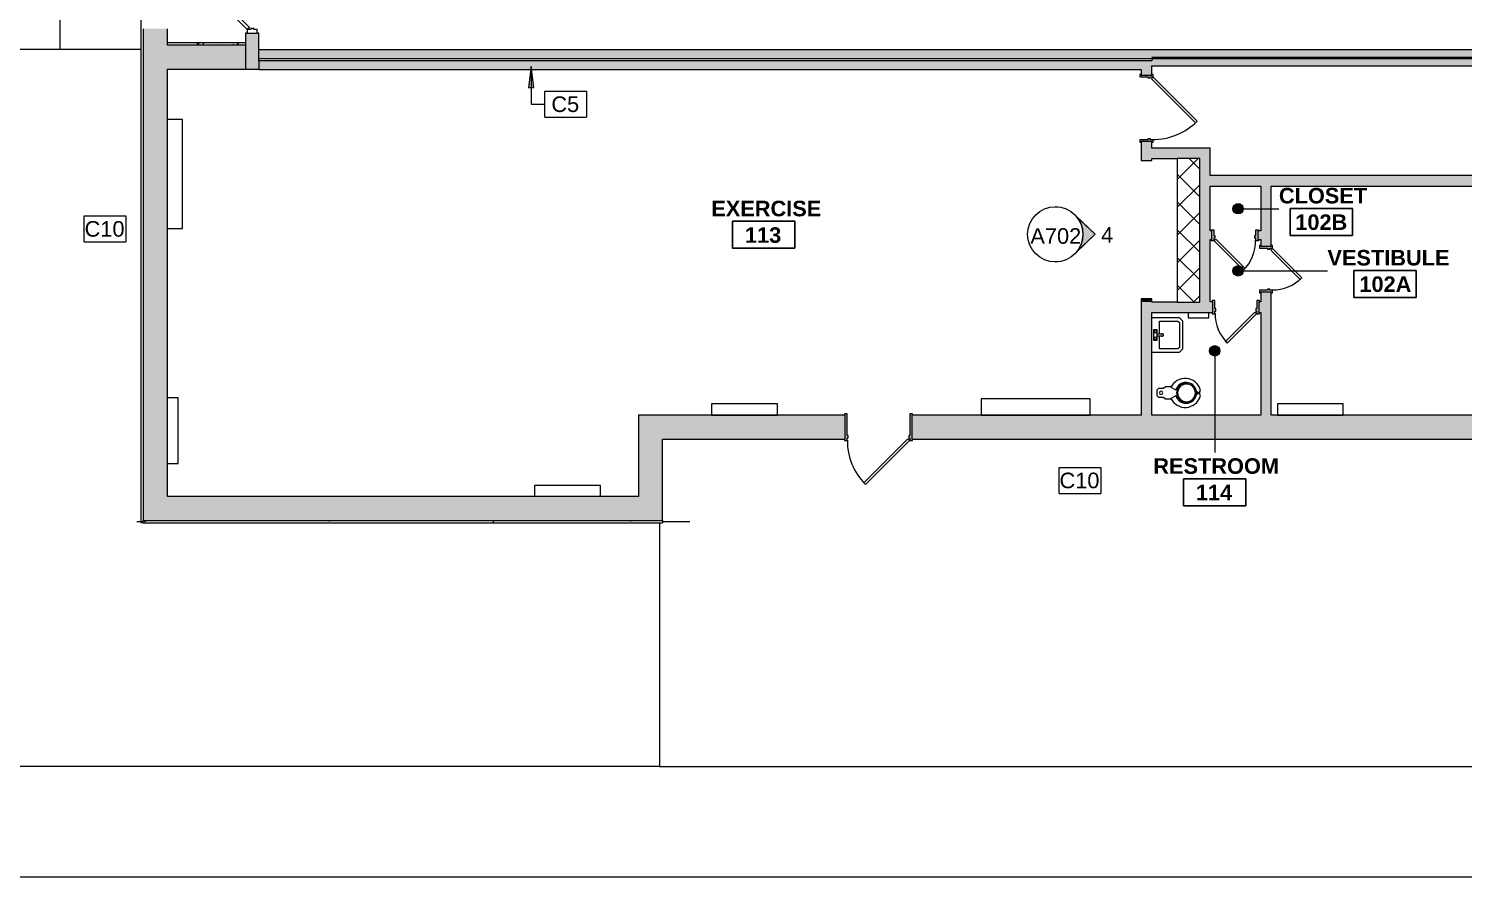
# Model space of a CAD drawing. Header units: inches. Extents: x 899 to 4491, y -721 to 1008.
# Drawn here: x 2107 to 2936, y -366 to 124 of the extents above; entities that cross this region are included whole.
import ezdxf

# ---------------------------------------------------------------- set-up
doc = ezdxf.new("R2010")
doc.units = ezdxf.units.IN
doc.header["$MEASUREMENT"] = 0
for name, color, linetype, lineweight in [('A-ANNO-KEYN', 231, 'Continuous', 9), ('A-AREA-IDEN', 2, 'Continuous', 9), ('A-DETL', 90, 'Continuous', 9), ('A-DOOR', 31, 'Continuous', 13), ('A-DOOR-FRAM', 31, 'Continuous', 20), ('A-FLOR', 192, 'Continuous', 13), ('A-WALL', 113, 'Continuous', 13), ('A-WALL-PATT', 111, 'Continuous', 13), ('G-ANNO-SYMB', 111, 'Continuous', 9), ('I-WALL', 2, 'Continuous', 13), ('M-EQPM', 50, 'Continuous', 13), ('P-SANR-FIXT', 6, 'Continuous', 13), ('Q-CASE', 31, 'Continuous', 13)]:
    doc.layers.add(name, color=color, linetype=linetype, lineweight=lineweight)
doc.styles.add('Arial', font='arial.ttf', dxfattribs={"height": 9})
doc.styles.add('Swis721 Lt BT', font='swissl.ttf', dxfattribs={"height": 9})
doc.styles.add('Swis721 Lt BT_B', font='', dxfattribs={"height": 9})
doc.styles.get('Swis721 Lt BT_B').set_extended_font_data('Swis721 Lt BT', bold=True)

# ---------------------------------------------------------------- blocks, each defined once
blk = doc.blocks.new('Basic Wall _ Exterior - Brick and CMU on MTL_ Stud - ___-6877939-FIRST FLOOR CONSTRUCTION')
at = {"layer": 'A-WALL-PATT', "lineweight": 9}
h = blk.add_hatch(dxfattribs=at)
h.set_pattern_fill('FP_2', color=256, style=0, pattern_type=2)
h.set_pattern_definition([(0, (0, -119.831), (30.72, 4.745), [1.267, -21.773, 1.267, -21.773, -122.88]), (0, (0, -119.831), (30.72, 4.745), [-46.08, 1.267, -44.813, 1.267, -21.773, -53.76]), (0, (0, -119.831), (30.72, 4.745), [-115.2, 1.267, -14.093, 1.267, -37.133]), (133.061, (11.52, -117.458), (-22.010713, 14.06408), [0.928, -15.944, 0.928, -15.944, -89.986]), (133.061, (11.52, -117.458), (-22.010713, 14.06408), [-33.745, 0.928, -32.817, 0.928, -15.944, -39.369]), (133.061, (11.52, -117.458), (-22.010713, 14.06408), [-84.362, 0.928, -10.32, 0.928, -27.193]), (226.939, (15.36, -107.969), (-8.709455, -18.80903), [0.928, -15.944, 0.928, -15.944, -89.986]), (226.939, (15.36, -107.969), (-8.709455, -18.80903), [-33.745, 0.928, -32.817, 0.928, -15.944, -39.369]), (226.939, (15.36, -107.969), (-8.709455, -18.80903), [-84.362, 0.928, -10.32, 0.928, -27.193])])
h.paths.add_polyline_path([(-1035.32, -161.59), (-735.22, -161.59), (-735.22, -160.22), (-1035.32, -160.22), (-1035.32, -161.37)], flags=0)
at = {"layer": 'A-WALL', "lineweight": 9}
for p, q in [((-1035.32, -161.59), (-1035.32, -160.22)), ((-1035.32, -161.59), (-735.22, -161.59)), ((-735.22, -160.22), (-735.22, -161.59))]:
    blk.add_line(p, q, dxfattribs=at)
blk = doc.blocks.new('Basic Wall _ Exterior - Brick and CMU on MTL_ Stud - ___-6877951-FIRST FLOOR CONSTRUCTION')
at = {"layer": 'A-WALL-PATT', "lineweight": 9}
h = blk.add_hatch(dxfattribs=at)
h.set_pattern_fill('FP_3', color=256, style=0, pattern_type=2)
h.set_pattern_definition([(0, (0, 91.602), (30.72, 4.745), [1.267, -21.773, 1.267, -21.773, -122.88]), (0, (0, 91.602), (30.72, 4.745), [-46.08, 1.267, -44.813, 1.267, -21.773, -53.76]), (0, (0, 91.602), (30.72, 4.745), [-115.2, 1.267, -14.093, 1.267, -37.133]), (133.061, (11.52, 93.974), (-22.010713, 14.06408), [0.928, -15.944, 0.928, -15.944, -89.986]), (133.061, (11.52, 93.974), (-22.010713, 14.06408), [-33.745, 0.928, -32.817, 0.928, -15.944, -39.369]), (133.061, (11.52, 93.974), (-22.010713, 14.06408), [-84.362, 0.928, -10.32, 0.928, -27.193]), (226.939, (15.36, 103.464), (-8.709455, -18.80903), [0.928, -15.944, 0.928, -15.944, -89.986]), (226.939, (15.36, 103.464), (-8.709455, -18.80903), [-33.745, 0.928, -32.817, 0.928, -15.944, -39.369]), (226.939, (15.36, 103.464), (-8.709455, -18.80903), [-84.362, 0.928, -10.32, 0.928, -27.193])])
h.paths.add_polyline_path([(-976.21, 114.56), (-976.21, 115.94), (-1021.45, 115.94), (-1021.45, 114.56), (-1000.67, 114.56)], flags=0)
at = {"layer": 'A-WALL', "lineweight": 9}
blk.add_line((-976.21, 115.94), (-1021.45, 115.94), dxfattribs=at)
blk = doc.blocks.new('Door-Exterior-Double-Two_Lite - 72_ x 80_-7116274-FIRST FLOOR CONSTRUCTION')
at = {"layer": 'A-DOOR', "color": 8, "lineweight": 20}
for p, q in [((-36, 3.06), (-10.54, 28.52)), ((-9.31, 27.28), (-34.76, 1.83)), ((-10.54, 28.52), (-9.31, 27.28)), ((10.54, 28.52), (9.31, 27.28)), ((9.31, 27.28), (34.76, 1.83)), ((36, 3.06), (10.54, 28.52)), ((-34.76, 1.83), (-36, 3.06)), ((34.76, 1.83), (36, 3.06))]:
    blk.add_line(p, q, dxfattribs=at)
at = {"layer": 'A-DOOR', "lineweight": 9}
for centre, start, end in [((-36, 3.06), 0, 45), ((36, 3.06), 135, 180)]:
    blk.add_arc(centre, 36, start, end, dxfattribs=at)
at = {"layer": 'A-DOOR-FRAM', "color": 8}
for p, q in [((-36, 3.06), (-38, 3.06)), ((-38, 3.06), (-38, -2.69)), ((-36, 1.12), (-36, 3.06)), ((-35.38, 1.12), (-36, 1.12)), ((-35.38, -0.75), (-35.38, 1.12)), ((36, 1.12), (35.37, 1.12)), ((35.37, 1.12), (35.37, -0.75)), ((36, 3.06), (36, 1.12)), ((38, 3.06), (36, 3.06)), ((38, -2.69), (38, 3.06)), ((-38, -2.69), (-36, -2.69)), ((-36, -2.69), (-36, -0.75)), ((-36, -0.75), (-35.38, -0.75)), ((35.37, -0.75), (36, -0.75)), ((36, -0.75), (36, -2.69)), ((36, -2.69), (38, -2.69))]:
    blk.add_line(p, q, dxfattribs=at)
blk = doc.blocks.new('Door - Single - Solid Door 24_ x 80_-7207683-FIRST FLOOR CONSTRUCTION')
at = {"layer": 'A-DOOR'}
h = blk.add_hatch(color=250, dxfattribs=at)
h.paths.add_polyline_path([(-8.13, 3.9), (-9.63, 3.9), (-9.63, 3.15), (-9.26, 3.15), (-9.26, -2.97), (-9.63, -2.97), (-9.63, -3.72), (-8.13, -3.72), (-8.13, 0.9), (-7.63, 0.9), (-7.63, 2.4), (-8.13, 2.4), (-8.13, 3.15)], flags=0)
h.paths.add_polyline_path([(16.12, 3.9), (16.12, 2.4), (15.62, 2.4), (15.62, 0.9), (16.12, 0.9), (16.12, -3.72), (17.62, -3.72), (17.62, -2.97), (17.24, -2.97), (17.24, 3.15), (17.62, 3.15), (17.62, 3.9), (17.24, 3.9)], flags=0)
at = {"layer": 'A-DOOR', "color": 8, "lineweight": 20}
for p, q in [((-8.01, 3.9), (8.96, 20.87)), ((9.94, 19.9), (-7.03, 2.93)), ((8.96, 20.87), (9.94, 19.9)), ((-9.63, 3.9), (-9.63, 3.15)), ((-8.13, 3.9), (-9.63, 3.9)), ((-8.13, 2.4), (-8.13, 3.9)), ((-7.63, 2.4), (-8.13, 2.4)), ((-8.13, -3.72), (-8.13, 0.9)), ((-8.13, 0.9), (-7.63, 0.9)), ((-7.03, 2.93), (-8.01, 3.9)), ((-7.63, 0.9), (-7.63, 2.4)), ((16.12, 2.4), (15.62, 2.4)), ((15.62, 2.4), (15.62, 0.9)), ((15.62, 0.9), (16.12, 0.9)), ((17.62, 3.9), (16.12, 3.9)), ((16.12, 3.9), (16.12, 2.4)), ((16.12, 0.9), (16.12, -3.72)), ((17.62, 3.15), (17.62, 3.9)), ((-9.63, -2.97), (-9.63, -3.72)), ((-9.63, -3.72), (-8.13, -3.72)), ((16.12, -3.72), (17.62, -3.72)), ((17.62, -3.72), (17.62, -2.97))]:
    blk.add_line(p, q, dxfattribs=at)
at = {"layer": 'A-DOOR', "lineweight": 9}
blk.add_arc((-8.01, 3.9), 24, 359.5, 45, dxfattribs=at)
blk = doc.blocks.new('Door - Single - Solid Door 28_ x 84_-7220000-FIRST FLOOR CONSTRUCTION')
at = {"layer": 'A-DOOR'}
h = blk.add_hatch(color=250, dxfattribs=at)
h.paths.add_polyline_path([(17.62, 3.15), (17.62, 3.9), (16.12, 3.9), (16.12, 2.4), (15.62, 2.4), (15.62, 0.9), (16.12, 0.9), (16.12, -3.72), (17.62, -3.71), (17.62, -2.97), (17.24, -2.97), (17.24, 3.15)], flags=0)
h.paths.add_polyline_path([(-7.63, 2.4), (-8.13, 2.4), (-8.13, 3.9), (-9.63, 3.9), (-9.63, 3.15), (-9.26, 3.15), (-9.26, -2.97), (-9.63, -2.97), (-9.63, -3.72), (-8.13, -3.72), (-8.13, 0.9), (-7.63, 0.9)], flags=0)
at = {"layer": 'A-DOOR', "color": 8, "lineweight": 20}
for p, q in [((-8.01, 3.9), (8.96, 20.87)), ((9.94, 19.9), (-7.03, 2.93)), ((8.96, 20.87), (9.94, 19.9)), ((-9.63, 3.9), (-9.63, 3.15)), ((-8.13, 3.9), (-9.63, 3.9)), ((-8.13, 2.4), (-8.13, 3.9)), ((-7.63, 2.4), (-8.13, 2.4)), ((-8.13, -3.72), (-8.13, 0.9)), ((-8.13, 0.9), (-7.63, 0.9)), ((-7.03, 2.93), (-8.01, 3.9)), ((-7.63, 0.9), (-7.63, 2.4)), ((16.12, 2.4), (15.62, 2.4)), ((15.62, 2.4), (15.62, 0.9)), ((15.62, 0.9), (16.12, 0.9)), ((17.62, 3.9), (16.12, 3.9)), ((16.12, 3.9), (16.12, 2.4)), ((16.12, 0.9), (16.12, -3.72)), ((17.62, 3.15), (17.62, 3.9)), ((-9.63, -2.97), (-9.63, -3.72)), ((-9.63, -3.72), (-8.13, -3.72)), ((16.12, -3.72), (17.62, -3.72)), ((17.62, -3.72), (17.62, -2.97))]:
    blk.add_line(p, q, dxfattribs=at)
at = {"layer": 'A-DOOR', "lineweight": 9}
blk.add_arc((-8.01, 3.9), 24, 359.5, 45, dxfattribs=at)
blk = doc.blocks.new('Door - Single - Solid Door 36_ x 84_-7207561-FIRST FLOOR CONSTRUCTION')
at = {"layer": 'A-DOOR'}
h = blk.add_hatch(color=250, dxfattribs=at)
h.paths.add_polyline_path([(-15.26, 7.78), (-15.63, 7.78), (-15.63, 7.03), (-15.26, 7.03), (-15.26, -6.85), (-15.63, -6.85), (-15.63, -7.6), (-14.13, -7.6), (-14.13, 4.78), (-13.63, 4.78), (-13.63, 6.28), (-14.13, 6.28), (-14.13, 7.78)], flags=0)
h.paths.add_polyline_path([(22.12, 7.78), (22.12, 6.28), (21.62, 6.28), (21.62, 4.78), (22.12, 4.78), (22.12, -7.6), (23.62, -7.6), (23.62, -6.85), (23.24, -6.85), (23.24, 7.03), (23.62, 7.03), (23.62, 7.78), (23.24, 7.78)], flags=0)
at = {"layer": 'A-DOOR', "color": 8, "lineweight": 20}
for p, q in [((-14.01, 7.78), (11.45, 33.23)), ((11.45, 33.23), (12.42, 32.26)), ((12.42, 32.26), (-13.03, 6.8)), ((-15.63, 7.78), (-15.63, 7.03)), ((-14.13, 7.78), (-15.63, 7.78)), ((-14.13, 6.28), (-14.13, 7.78)), ((-13.63, 6.28), (-14.13, 6.28)), ((-14.13, -7.6), (-14.13, 4.78)), ((-14.13, 4.78), (-13.63, 4.78)), ((-13.03, 6.8), (-14.01, 7.78)), ((-13.63, 4.78), (-13.63, 6.28)), ((22.12, 6.28), (21.62, 6.28)), ((21.62, 6.28), (21.62, 4.78)), ((21.62, 4.78), (22.12, 4.78)), ((23.62, 7.78), (22.12, 7.78)), ((22.12, 7.78), (22.12, 6.28)), ((22.12, 4.78), (22.12, -7.6)), ((23.62, 7.03), (23.62, 7.78)), ((-15.63, -6.85), (-15.63, -7.6)), ((-15.63, -7.6), (-14.13, -7.6)), ((22.12, -7.6), (23.62, -7.6)), ((23.62, -7.6), (23.62, -6.85))]:
    blk.add_line(p, q, dxfattribs=at)
at = {"layer": 'A-DOOR', "lineweight": 9}
blk.add_arc((-14.01, 7.78), 36, 359.5, 45, dxfattribs=at)
blk = doc.blocks.new('Lavatory - Wall Mounted - 20_x18_ - Public-6857333-FIRST FLOOR CONSTRUCTION')
at = {"layer": 'P-SANR-FIXT', "lineweight": 9}
for p, q in [((-436.49, -42.99), (-452.49, -42.99)), ((-447.99, -52.49), (-447.99, -44.99)), ((-447.99, -44.99), (-437.31, -44.99)), ((-437.31, -44.99), (-436.49, -45.82)), ((-434.49, -44.99), (-436.49, -42.99)), ((-436.49, -45.82), (-436.49, -60.16)), ((-434.49, -60.99), (-434.49, -44.99)), ((-449.36, -49.99), (-451.36, -49.99)), ((-451.36, -49.99), (-451.36, -55.99)), ((-451.36, -55.99), (-449.36, -55.99)), ((-449.36, -55.99), (-449.36, -49.99)), ((-449.36, -53.49), (-449.36, -52.49)), ((-445.9, -52.49), (-449.36, -52.49)), ((-449.36, -53.49), (-445.9, -53.49)), ((-447.99, -60.99), (-447.99, -53.49)), ((-445.9, -52.49), (-445.9, -53.49)), ((-452.49, -62.99), (-436.49, -62.99)), ((-437.31, -60.99), (-447.99, -60.99)), ((-436.49, -60.16), (-437.31, -60.99)), ((-436.49, -62.99), (-434.49, -60.99))]:
    blk.add_line(p, q, dxfattribs=at)
for centre, start, end in [((-450.36, -50.99), 90, 270), ((-450.36, -54.99), 90, 270), ((-450.36, -50.99), 270, 90), ((-450.36, -54.99), 270, 90), ((-446.49, -52.99), 90, 135), ((-446.49, -52.99), 90, 135), ((-446.49, -52.99), 225, 270), ((-446.49, -52.99), 225, 270), ((-446.49, -52.99), 45, 90), ((-446.49, -52.99), 45, 90), ((-446.49, -52.99), 270, 315), ((-446.49, -52.99), 270, 315), ((-446.49, -52.99), 322.39643, 37.60357), ((-446.49, -52.99), 322.39643, 37.60357)]:
    blk.add_arc(centre, 0.75, start, end, dxfattribs=at)
blk = doc.blocks.new('Water Closet - Flush Valve - Floor Mounted - Private - Flushing Greater than 1_6 gpf-6857337-FIRST FLOOR CONSTRUCTION')
at = {"layer": 'P-SANR-FIXT', "lineweight": 9}
for p, q in [((-2.5, -4), (-3.5, -5)), ((-3.5, -5), (-3.5, -8.38)), ((-1.69, -11.06), (-3.25, -8.22)), ((-1.5, 0), (-2.5, -1)), ((-2.5, -1), (-2.5, -4)), ((1.5, 0), (-1.5, 0)), ((2.5, -1), (1.5, 0)), ((3.25, -8.22), (1.69, -11.06)), ((2.5, -4), (2.5, -1)), ((3.5, -5), (2.5, -4)), ((3.5, -8.38), (3.5, -5))]:
    blk.add_line(p, q, dxfattribs=at)
at = {"layer": 'P-SANR-FIXT', "lineweight": 9, "flags": 128}
for points in [[(-4.38, -12.79), (-4.22, -12.64), (-4.03, -12.48), (-3.84, -12.32), (-3.64, -12.17), (-3.43, -12.03), (-3.22, -11.89), (-3.01, -11.77), (-2.78, -11.65), (-2.56, -11.55), (-2.33, -11.45), (-2.09, -11.36), (-2, -11.33)], [(2, -11.33), (2.24, -11.41), (2.47, -11.51), (2.69, -11.61), (2.92, -11.72), (3.14, -11.84), (3.35, -11.97), (3.56, -12.11), (3.76, -12.26), (3.96, -12.41), (4.15, -12.57), (4.33, -12.74), (4.38, -12.8)], [(-0.2, -23.5), (-0.25, -23.5), (-0.5, -23.48), (-0.56, -23.47)], [(0.56, -23.47), (0.35, -23.49), (0.1, -23.5)]]:
    blk.add_lwpolyline(points, dxfattribs=at)
at = {"layer": 'P-SANR-FIXT', "lineweight": 9}
for centre, radius, start, end in [((0.74, -16.45), 9.14, 115.8609, 252.57414), ((0, -2.5), 1, 360, 180), ((0, -2.5), 1, 180, 360), ((-0.74, -16.45), 9.14, 287.42586, 64.1391), ((0.1, -16.91), 6.11, 106.96329, 257.03671), ((0, -17.25), 5.75, 0, 180), ((0, -17.25), 5.75, 161.44192, 165.97071), ((0, -17.19), 5.13, 90, 270), ((0, -17.25), 5.75, 146.59153, 151.90112), ((0, -17.25), 5.75, 132.2685, 137.75398), ((0, -17.25), 5.75, 118.11894, 123.43346), ((0, -17.25), 5.75, 104.04286, 108.5788), ((0, -17.19), 5.12, 270, 90), ((-0.1, -16.91), 6.11, 282.96329, 73.03671), ((0, -17.25), 5.75, 71.4212, 75.95714), ((0, -17.25), 5.75, 56.56654, 61.88106), ((0, -17.25), 5.75, 42.24602, 47.7315), ((0, -17.25), 5.75, 28.09888, 33.40847), ((0, -17.25), 5.75, 14.02929, 18.55808), ((0, -17.25), 5.75, 180, 238.35838), ((0, -17.25), 5.75, 240.61494, 251.15914), ((-1.64, -24.02), 1.21, 252.57414, 72.57414), ((0, -17.25), 5.75, 255.85513, 284.14487), ((1.64, -24.02), 1.21, 107.42586, 287.42586), ((0, -17.25), 5.75, 288.84086, 299.38506), ((0, -17.25), 5.75, 301.64162, 0), ((0, -17.25), 7.75, 263.5978, 276.4022)]:
    blk.add_arc(centre, radius, start, end, dxfattribs=at)
blk = doc.blocks.new('Door - Single - Solid Door 36_ x 84_-7207624-FIRST FLOOR CONSTRUCTION')
at = {"layer": 'A-DOOR'}
h = blk.add_hatch(color=250, dxfattribs=at)
h.paths.add_polyline_path([(23.62, 3.15), (23.62, 3.9), (22.12, 3.9), (22.12, 2.4), (21.62, 2.4), (21.62, 0.9), (22.12, 0.9), (22.12, -3.72), (23.62, -3.72), (23.62, -2.97), (23.24, -2.97), (23.24, 3.15)], flags=0)
h.paths.add_polyline_path([(-13.63, 0.9), (-13.63, 2.4), (-14.13, 2.4), (-14.13, 3.9), (-15.63, 3.9), (-15.63, 3.15), (-15.26, 3.15), (-15.26, -2.97), (-15.63, -2.97), (-15.63, -3.72), (-14.13, -3.72), (-14.13, 0.9)], flags=0)
at = {"layer": 'A-DOOR', "color": 8, "lineweight": 20}
for p, q in [((-14.01, 3.9), (11.45, 29.36)), ((12.42, 28.38), (-13.03, 2.93)), ((11.45, 29.36), (12.42, 28.38)), ((-15.63, 3.9), (-15.63, 3.15)), ((-14.13, 3.9), (-15.63, 3.9)), ((-14.13, 2.4), (-14.13, 3.9)), ((-13.63, 2.4), (-14.13, 2.4)), ((-14.13, -3.72), (-14.13, 0.9)), ((-14.13, 0.9), (-13.63, 0.9)), ((-13.03, 2.93), (-14.01, 3.9)), ((-13.63, 0.9), (-13.63, 2.4)), ((22.12, 2.4), (21.62, 2.4)), ((21.62, 2.4), (21.62, 0.9)), ((21.62, 0.9), (22.12, 0.9)), ((23.62, 3.9), (22.12, 3.9)), ((22.12, 3.9), (22.12, 2.4)), ((22.12, 0.9), (22.12, -3.72)), ((23.62, 3.15), (23.62, 3.9)), ((-15.63, -2.97), (-15.63, -3.72)), ((-15.63, -3.72), (-14.13, -3.72)), ((22.12, -3.72), (23.62, -3.72)), ((23.62, -3.72), (23.62, -2.97))]:
    blk.add_line(p, q, dxfattribs=at)
at = {"layer": 'A-DOOR', "lineweight": 9}
blk.add_arc((-14.01, 3.9), 36, 359.5, 45, dxfattribs=at)
blk = doc.blocks.new('Door - Single - Solid Door 24_ x 80_-7219967-FIRST FLOOR CONSTRUCTION')
at = {"layer": 'A-DOOR'}
h = blk.add_hatch(color=250, dxfattribs=at)
h.paths.add_polyline_path([(-9.63, -3.28), (-8.13, -3.28), (-8.13, -1.78), (-7.63, -1.78), (-7.63, -0.28), (-8.13, -0.28), (-8.13, 3.1), (-9.63, 3.1), (-9.63, 2.35), (-9.26, 2.35), (-9.26, -2.53), (-9.63, -2.53)], flags=0)
h.paths.add_polyline_path([(17.24, -3.28), (17.62, -3.28), (17.62, -2.53), (17.24, -2.53), (17.24, 2.35), (17.62, 2.35), (17.62, 3.1), (16.12, 3.1), (16.12, -0.28), (15.62, -0.28), (15.62, -1.78), (16.12, -1.78), (16.12, -3.28)], flags=0)
at = {"layer": 'A-DOOR', "color": 8, "lineweight": 20}
for p, q in [((-9.63, 3.1), (-8.13, 3.1)), ((-9.63, 2.35), (-9.63, 3.1)), ((-8.13, 3.1), (-8.13, -0.28)), ((16.12, 3.1), (17.62, 3.1)), ((16.12, -0.28), (16.12, 3.1)), ((17.62, 3.1), (17.62, 2.35)), ((-9.63, -3.28), (-9.63, -2.53)), ((-8.13, -3.28), (-9.63, -3.28)), ((-8.13, -0.28), (-7.63, -0.28)), ((-8.13, -1.78), (-8.13, -3.28)), ((-7.63, -1.78), (-8.13, -1.78)), ((-7.03, -2.3), (-8.01, -3.28)), ((-8.01, -3.28), (8.96, -20.25)), ((-7.63, -0.28), (-7.63, -1.78)), ((9.94, -19.27), (-7.03, -2.3)), ((15.62, -0.28), (16.12, -0.28)), ((15.62, -1.78), (15.62, -0.28)), ((16.12, -1.78), (15.62, -1.78)), ((16.12, -3.28), (16.12, -1.78)), ((17.62, -3.28), (16.12, -3.28)), ((17.62, -2.53), (17.62, -3.28)), ((8.96, -20.25), (9.94, -19.27))]:
    blk.add_line(p, q, dxfattribs=at)
at = {"layer": 'A-DOOR', "lineweight": 9}
blk.add_arc((-8.01, -3.28), 24, 315, 0.5, dxfattribs=at)
blk = doc.blocks.new('Heater 38W x 6_5D x 16H - Heater 38W x 6_5D x 16H-6929695-FIRST FLOOR CONSTRUCTION')
at = {"layer": 'M-EQPM', "lineweight": 9}
for p, q in [((19, 3.25), (-19, 3.25)), ((-19, 3.25), (-19, -3.06)), ((19, -3.06), (19, 3.25))]:
    blk.add_line(p, q, dxfattribs=at)
blk = doc.blocks.new('Heater 38W x 6_5D x 16H - Heater 38W x 6_5D x 16H-V8-FIRST FLOOR CONSTRUCTION')
at = {"layer": 'M-EQPM', "lineweight": 9}
for p, q in [((-19, 3.0625), (-19, -3.25)), ((19, -3.25), (19, 3.0625)), ((-19, -3.25), (19, -3.25))]:
    blk.add_line(p, q, dxfattribs=at)
blk = doc.blocks.new('Fan Coil Unit 9_5L x 63W x 25_5H - Fan Coil Unit 9_5L x 63W x 25_5H-V9-FIRST FLOOR CONSTRUCTION')
at = {"layer": 'M-EQPM', "lineweight": 9}
for p, q in [((-31.5, 4.0625), (-31.5, -4.75)), ((31.5, -4.75), (31.5, 4.0625)), ((-31.5, -4.75), (31.5, -4.75))]:
    blk.add_line(p, q, dxfattribs=at)
blk = doc.blocks.new('Heater 38W x 6_5D x 16H - Heater 38W x 6_5D x 16H-V10-FIRST FLOOR CONSTRUCTION')
at = {"layer": 'M-EQPM', "lineweight": 9}
for p, q in [((19, 3.25), (-19, 3.25)), ((-19, 3.25), (-19, -3.25)), ((19, -3.25), (19, 3.25)), ((-19, -3.25), (19, -3.25))]:
    blk.add_line(p, q, dxfattribs=at)
blk = doc.blocks.new('Fan Coil Unit 9_5L x 63W x 25_5H - Fan Coil Unit 9_5L x 63W x 25_5H-6914405-FIRST FLOOR CONSTRUCTION')
at = {"layer": 'M-EQPM', "lineweight": 9}
for p, q in [((-31.5, 4.75), (-31.5, -4.75)), ((31.5, 4.75), (-31.5, 4.75)), ((31.5, -4.75), (31.5, 4.75)), ((-31.5, -4.75), (31.5, -4.75))]:
    blk.add_line(p, q, dxfattribs=at)
blk = doc.blocks.new('Heater 3L x 12W x 25_5H - Heater 3L x 12W x 25_5H-6933045-FIRST FLOOR CONSTRUCTION')
at = {"layer": 'M-EQPM', "lineweight": 9}
for p, q in [((-6, 1.5), (-6, -1.5)), ((6, 1.5), (-6, 1.5)), ((6, -1.5), (6, 1.5)), ((-6, -1.5), (6, -1.5))]:
    blk.add_line(p, q, dxfattribs=at)
blk = doc.blocks.new('Countertop No Backsplash - ADJ HEIGHT-7209090-FIRST FLOOR CONSTRUCTION')
at = {"layer": 'Q-CASE', "lineweight": 9}
h = blk.add_hatch(dxfattribs=at)
h.set_pattern_fill('FP_13', color=256, style=0, pattern_type=2)
h.set_pattern_definition([(135, (1.688, 424.736), (-8.01223, -8.01223), []), (225, (1.688, 424.736), (8.01223, -8.01223), [])])
h.paths.add_polyline_path([(35.61, 0), (-47.26, 0), (-47.26, -13), (35.61, -13)], flags=0)
for p, q in [((35.61, 0), (-47.26, 0)), ((-47.26, 0), (-47.26, -13)), ((35.61, -13), (35.61, 0)), ((-47.26, -13), (35.61, -13))]:
    blk.add_line(p, q, dxfattribs=at)
blk = doc.blocks.new('Room Tag - Room Name and Number-3379422-FIRST FLOOR CONSTRUCTION')
at = {"layer": 'A-AREA-IDEN'}
for p, q in [((-0.1881, -0.1636), (-0.1881, -0.0018)), ((-0.1881, -0.0018), (0.1869, -0.0018)), ((0.1869, -0.0018), (-0.1881, -0.0018)), ((-0.1881, -0.0018), (-0.1881, -0.1636)), ((0.1869, -0.0018), (0.1869, -0.1636)), ((0.1869, -0.1636), (0.1869, -0.0018)), ((0.1869, -0.1636), (-0.1881, -0.1636)), ((-0.1881, -0.1636), (0.1869, -0.1636))]:
    blk.add_line(p, q, dxfattribs=at)
blk = doc.blocks.new('Keynote Tag - Keynote Number - Boxed-135510-FIRST FLOOR CONSTRUCTION')
at = {"layer": 'A-ANNO-KEYN'}
for p, q in [((-0.125, -0.0792), (-0.125, 0.0781)), ((-0.125, 0.0781), (0.125, 0.0781)), ((0.125, 0.0781), (0.125, -0.0792)), ((-0.125, -0.0792), (0.125, -0.0792))]:
    blk.add_line(p, q, dxfattribs=at)
blk = doc.blocks.new('Elevation - Filled Arrow 2-347888-FIRST FLOOR CONSTRUCTION')
at = {"layer": 'G-ANNO-SYMB'}
blk.add_circle((0, 0), 0.1664, dxfattribs=at)
blk = doc.blocks.new('Elevation - Filled Arrow-151867-FIRST FLOOR CONSTRUCTION')
at = {"layer": 'G-ANNO-SYMB'}
h = blk.add_hatch(color=256, dxfattribs=at)
edge = h.paths.add_edge_path(flags=0)
edge.add_line((0, 0.2393), (0.1103, 0.1247))
edge.add_arc((-0.0002, -0.0002), 0.1667, 48.49802, 130.55707)
edge.add_line((-0.1085, 0.1265), (0, 0.2393))
for p, q in [((0, 0.2393), (-0.1085, 0.1265)), ((-0.1084, 0.1266), (0, 0.2393)), ((0, 0.2393), (-0.1084, 0.1266)), ((0, 0.2393), (0.11, 0.1249)), ((0.1103, 0.1247), (0, 0.2393))]:
    blk.add_line(p, q, dxfattribs=at)
blk.add_arc((-0.0002, -0.0002), 0.1667, 48.49802, 130.55707, dxfattribs=at)
blk.add_ellipse((-0.0002, -0.0001), major_axis=(-0.1667, 0), ratio=0.999376, start_param=3.141593, end_param=6.283185, dxfattribs=at)

msp = doc.modelspace()

# ---------------------------------------------------------------- hatches: boundary and pattern name
at = {"layer": 'A-ANNO-KEYN'}
msp.add_hatch(color=256, dxfattribs=at).paths.add_polyline_path([(2397.37, 102.12), (2395.79, 90.12), (2398.95, 90.12)], flags=0)
at = {"layer": 'A-AREA-IDEN'}
h = msp.add_hatch(color=256, dxfattribs=at)
edge = h.paths.add_edge_path(flags=0)
edge.add_arc((2805.98, 19.96), 3, 0, 360)
h = msp.add_hatch(color=256, dxfattribs=at)
edge = h.paths.add_edge_path(flags=0)
edge.add_arc((2805.98, -15.89), 3, 0, 360)
h = msp.add_hatch(color=256, dxfattribs=at)
edge = h.paths.add_edge_path(flags=0)
edge.add_arc((2792.47, -62.13), 3, 0, 360)
at = {"layer": 'A-WALL-PATT'}
h = msp.add_hatch(color=250, dxfattribs=at)
h.paths.add_polyline_path([(2179.38, -146.34), (2187.09, -146.34), (2187.09, 124.03), (2173.21, 124.03), (2173.21, -146.34)], flags=0)
h.paths.add_polyline_path([(2174.21, 196.03), (2187.09, 196.03), (2187.09, 218.36), (2184.79, 218.36), (2184.79, 218.48), (2185.91, 218.48), (2185.91, 219.73), (2186.04, 219.73), (2186.04, 271.74), (2185.91, 271.74), (2185.91, 274.36), (2187.09, 274.36), (2187.09, 340.53), (2183.15, 340.53), (2183.15, 342.53), (2185.15, 342.53), (2185.15, 356.47), (2184.65, 356.47), (2184.65, 350.53), (2183.15, 350.53), (2183.15, 390.47), (2184.65, 390.47), (2184.65, 384.53), (2185.15, 384.53), (2185.15, 398.47), (2183.15, 398.47), (2183.15, 400.47), (2187.09, 400.47), (2187.09, 480.91), (2173.21, 480.91), (2173.21, 196.03)], flags=0)
h.paths.add_polyline_path([(2187.04, 218.48), (2187.04, 218.86), (2186.04, 218.86), (2186.04, 218.48)], flags=0)
h.paths.add_polyline_path([(2187.09, 219.73), (2187.09, 272.98), (2186.04, 272.98), (2186.04, 272.61), (2187.04, 272.61), (2187.04, 219.73)], flags=0)
h.paths.add_polyline_path([(2185.15, 358.47), (2185.15, 382.53), (2184.65, 382.53), (2184.65, 358.47)], flags=0)
at = {"layer": 'A-WALL-PATT', "lineweight": 9}
h = msp.add_hatch(color=7, dxfattribs=at)
h.paths.add_polyline_path([(2232.32, 100.69), (2239.95, 100.69), (2239.95, 121.53), (2232.32, 121.53), (2232.32, 105.49)], flags=0)
h.paths.add_polyline_path([(2239.07, 197.53), (2239.95, 197.53), (2239.95, 208.48), (2232.32, 208.48), (2232.32, 197.53), (2237.13, 197.53)], flags=0)
at = {"layer": 'A-WALL-PATT'}
for points in [[(2232.32, 100.69), (2232.32, 114.56), (2187.09, 114.56), (2187.09, 100.69), (2212.41, 100.69)], [(2472.57, -160.22), (2473.31, -160.22), (2473.31, -146.34), (2173.21, -146.34), (2173.21, -160.22), (2471.61, -160.22)]]:
    msp.add_hatch(color=250, dxfattribs=at).paths.add_polyline_path(points, flags=0)
at = {"layer": 'A-WALL-PATT', "lineweight": 9}
for points in [[(2306.39, 106.74), (2986.71, 106.74), (2986.71, 111.74), (2239.95, 111.74), (2239.95, 106.74)], [(2471.85, 100.49), (2756.05, 100.49), (2756.05, 105.49), (2239.95, 105.49), (2239.95, 100.49), (2471.61, 100.49)], [(2789.9, 102.49), (2982.8, 102.49), (2982.8, 106.74), (2756.05, 106.74), (2756.05, 102.49), (2783.8, 102.49)], [(2782.25, 48.95), (2789.92, 48.95), (2789.9, 55.07), (2756.05, 55.07), (2756.05, 48.95), (2770.8, 48.95)], [(2783.8, -40.05), (2789.92, -40.05), (2789.9, 48.95), (2783.8, 48.95), (2783.8, -39.93)], [(2756.05, -33.93), (2756.05, -31.99), (2749.92, -31.99), (2749.92, -33.93)], [(2783.8, -40.05), (2783.8, -33.93), (2749.92, -33.93), (2749.92, -40.05), (2767.04, -40.05)], [(2756.05, -99.35), (2756.05, -40.05), (2749.92, -40.05), (2749.92, -99.35)], [(2825.15, -99.35), (2825.15, -39.93), (2819.02, -39.93), (2819.02, -99.35)], [(2459.44, -146.34), (2473.31, -146.34), (2473.31, -99.35), (2459.44, -99.35)]]:
    msp.add_hatch(color=7, dxfattribs=at).paths.add_polyline_path(points, flags=0)
h = msp.add_hatch(color=7, dxfattribs=at)
h.paths.add_polyline_path([(2755.83, 47.93), (2756.05, 47.93), (2756.05, 58.75), (2749.92, 58.75), (2749.92, 47.93)], flags=0)
h.paths.add_polyline_path([(2756.05, 97.25), (2756.05, 100.49), (2749.92, 100.49), (2749.92, 97.25), (2755.83, 97.25)], flags=0)
h = msp.add_hatch(color=7, dxfattribs=at)
h.paths.add_polyline_path([(3034.44, 33.07), (3034.44, 39.2), (3027.75, 39.2), (3027.75, 33.07)], flags=0)
h.paths.add_polyline_path([(3085.05, 33.07), (3085.05, 39.2), (3073.07, 39.2), (3073.07, 33.07), (3080.42, 33.07)], flags=0)
h.paths.add_polyline_path([(3001.25, 33.07), (3001.25, 39.2), (2982.99, 39.2), (2982.99, 33.07), (2993.57, 33.07)], flags=0)
h.paths.add_polyline_path([(2825.16, 33.07), (2944.49, 33.07), (2944.49, 39.2), (2789.92, 39.2), (2789.92, 33.07), (2819.04, 33.07)], flags=0)
h = msp.add_hatch(color=7, dxfattribs=at)
h.paths.add_polyline_path([(2819.04, -39.93), (2825.16, -39.93), (2825.16, -28.18), (2819.04, -28.18), (2819.04, -39.28)], flags=0)
h.paths.add_polyline_path([(2824.94, -1.68), (2825.16, -1.68), (2825.16, 33.07), (2819.04, 33.07), (2819.04, -1.68)], flags=0)
h = msp.add_hatch(color=7, dxfattribs=at)
h.paths.add_polyline_path([(2789.92, 2.25), (2790.86, 2.25), (2790.86, 7.13), (2789.92, 7.13)], flags=0)
h.paths.add_polyline_path([(2819.04, 2.25), (2819.04, 7.13), (2817.36, 7.13), (2817.36, 2.25)], flags=0)
h = msp.add_hatch(color=7, dxfattribs=at)
h.paths.add_polyline_path([(2817.92, -39.93), (2819.04, -39.93), (2819.04, -33.8), (2817.92, -33.8), (2817.92, -39.28)], flags=0)
h.paths.add_polyline_path([(2791.42, -39.93), (2791.42, -33.8), (2789.92, -33.8), (2789.92, -39.93)], flags=0)
h = msp.add_hatch(color=7, dxfattribs=at)
h.paths.add_polyline_path([(2473.31, -113.22), (2578.88, -113.22), (2578.88, -99.35), (2473.31, -99.35)], flags=0)
h.paths.add_polyline_path([(2698.48, -113.22), (2989.67, -113.22), (2989.67, -99.35), (2617.38, -99.35), (2617.38, -113.22)], flags=0)

# ---------------------------------------------------------------- linework, layer by layer
at = {"layer": 'A-ANNO-KEYN'}
for p, q in [((2397.37, 102.12), (2395.79, 90.12)), ((2398.95, 90.12), (2397.37, 102.12)), ((2397.37, 102.12), (2397.37, 80.39)), ((2395.79, 90.12), (2398.95, 90.12)), ((2397.37, 80.39), (2405.33, 80.39))]:
    msp.add_line(p, q, dxfattribs=at)
at = {"layer": 'A-AREA-IDEN'}
for p, q in [((2805.98, 19.96), (2829.56, 19.96)), ((2805.98, -15.89), (2857.61, -15.89)), ((2792.47, -62.13), (2792.48, -120.95))]:
    msp.add_line(p, q, dxfattribs=at)
for centre in [(2805.98, 19.96), (2805.98, -15.89), (2792.47, -62.13)]:
    msp.add_circle(centre, 3, dxfattribs=at)
at = {"layer": 'A-DETL', "lineweight": 13}
for p, q in [((2125.21, 112.03), (2125.21, 208.03)), ((2125.21, 112.03), (1783.21, 112.03)), ((2171.84, 112.03), (2125.21, 112.03))]:
    msp.add_line(p, q, dxfattribs=at)
at = {"layer": 'A-DETL'}
for p, q in [((2169.38, -160.73), (2173.21, -160.73)), ((2473.31, -160.73), (2489.13, -160.73)), ((2471.61, -302.37), (1639.21, -302.37)), ((3149.19, -366.37), (1877.19, -366.37))]:
    msp.add_line(p, q, dxfattribs=at)
at = {"layer": 'A-FLOR'}
for p, q in [((2171.84, 480.91), (2171.84, -161.37)), ((2171.84, -161.37), (2173.21, -161.37)), ((2471.61, -161.59), (2471.61, -302.37)), ((2471.61, -302.37), (2976.1, -302.37))]:
    msp.add_line(p, q, dxfattribs=at)
at = {"layer": 'A-WALL', "color": 8, "lineweight": 20}
for p, q in [((2173.21, 124.03), (2173.21, -160.22)), ((2187.09, 114.56), (2187.09, 124.03)), ((2232.32, 121.53), (2232.32, 114.56)), ((2233.32, 121.53), (2232.32, 121.53)), ((2239.95, 121.53), (2239.07, 121.53)), ((2239.95, 111.74), (2239.95, 121.53)), ((2232.32, 114.56), (2187.09, 114.56)), ((2187.09, -146.34), (2187.09, 100.69)), ((2187.09, 100.69), (2239.95, 100.69)), ((2239.95, 105.49), (2239.95, 106.74)), ((2459.44, -99.35), (2459.44, -146.34)), ((2578.88, -99.35), (2459.44, -99.35)), ((2578.88, -113.22), (2578.88, -99.35)), ((2749.92, -99.35), (2617.38, -99.35)), ((2617.38, -99.35), (2617.38, -113.22)), ((2819.02, -99.35), (2756.05, -99.35)), ((2979.8, -99.35), (2825.15, -99.35)), ((2473.31, -160.22), (2473.31, -113.22)), ((2473.31, -113.22), (2578.88, -113.22)), ((2617.38, -113.22), (2975.67, -113.22)), ((2459.44, -146.34), (2187.09, -146.34)), ((2173.21, -160.22), (2473.31, -160.22))]:
    msp.add_line(p, q, dxfattribs=at)
at = {"layer": 'A-WALL', "color": 55}
for p, q in [((2232.32, 114.56), (2232.32, 100.69)), ((2239.95, 106.74), (2239.95, 111.74)), ((2239.95, 105.49), (2239.95, 100.69))]:
    msp.add_line(p, q, dxfattribs=at)
at = {"layer": 'I-WALL', "color": 8, "lineweight": 20}
for p, q in [((2986.71, 111.74), (2239.95, 111.74)), ((2239.95, 106.74), (2986.71, 106.74)), ((2756.05, 105.49), (2239.95, 105.49)), ((2239.95, 100.69), (2239.95, 100.49)), ((2239.95, 100.49), (2749.92, 100.49)), ((2749.92, 100.49), (2749.92, 97.25)), ((2987.67, 107.37), (2756.05, 107.37)), ((2756.05, 107.37), (2756.05, 105.49)), ((2756.05, 97.25), (2756.05, 102.49)), ((2756.05, 102.49), (2982.8, 102.49)), ((2749.92, 97.25), (2756.05, 97.25)), ((2749.92, 58.75), (2749.92, 47.93)), ((2756.05, 58.75), (2749.92, 58.75)), ((2756.05, 55.07), (2756.05, 58.75)), ((2789.92, 55.07), (2756.05, 55.07)), ((2789.92, 39.2), (2789.92, 55.07)), ((2749.92, 47.93), (2756.05, 47.93)), ((2756.05, 47.93), (2756.05, 48.95)), ((2756.05, 48.95), (2770.8, 48.95)), ((2944.49, 39.2), (2789.92, 39.2)), ((2789.92, 7.13), (2789.92, 33.07)), ((2789.92, 33.07), (2819.04, 33.07)), ((2819.04, 33.07), (2819.04, 7.13)), ((2825.16, -1.68), (2825.16, 33.07)), ((2825.16, 33.07), (2944.49, 33.07)), ((2790.86, 7.13), (2789.92, 7.13)), ((2789.92, -33.8), (2789.92, 2.25)), ((2789.92, 2.25), (2790.86, 2.25)), ((2790.86, 2.25), (2790.86, 7.13)), ((2819.04, 7.13), (2817.36, 7.13)), ((2817.36, 7.13), (2817.36, 2.25)), ((2817.36, 2.25), (2819.04, 2.25)), ((2819.04, 2.25), (2819.04, -1.68)), ((2819.04, -1.68), (2825.16, -1.68)), ((2749.92, -31.99), (2749.92, -99.35)), ((2756.05, -31.99), (2749.92, -31.99)), ((2756.05, -33.93), (2756.05, -31.99)), ((2825.16, -28.18), (2819.04, -28.18)), ((2819.04, -28.18), (2819.04, -33.8)), ((2825.16, -39.93), (2825.16, -28.18)), ((2770.8, -33.93), (2756.05, -33.93)), ((2756.05, -40.05), (2789.92, -40.05)), ((2756.05, -99.35), (2756.05, -40.05)), ((2791.42, -33.8), (2789.92, -33.8)), ((2789.92, -40.05), (2789.92, -39.93)), ((2789.92, -39.93), (2791.42, -39.93)), ((2791.42, -39.93), (2791.42, -33.8)), ((2819.04, -33.8), (2817.92, -33.8)), ((2817.92, -33.8), (2817.92, -39.93)), ((2817.92, -39.93), (2819.02, -39.93)), ((2819.02, -39.93), (2819.02, -99.35)), ((2825.15, -99.35), (2825.15, -39.93)), ((2825.15, -39.93), (2825.16, -39.93))]:
    msp.add_line(p, q, dxfattribs=at)

# ---------------------------------------------------------------- block references
at = {"layer": 'A-ANNO-KEYN', "xscale": 95.99999999999994, "yscale": 95.99999999999994, "zscale": 95.99999999999994}
for p in [(2417.33, 80.44), (2151.06, 8.4), (2714.54, -136.97)]:
    msp.add_blockref('Keynote Tag - Keynote Number - Boxed-135510-FIRST FLOOR CONSTRUCTION', p, dxfattribs=at)
at = {"layer": 'A-AREA-IDEN', "xscale": 95.99999999999994, "yscale": 95.99999999999994, "zscale": 95.99999999999994}
for p in [(2854.17, 20.32), (2531.84, 12.89), (2890.98, -15.52), (2792.47, -135.92)]:
    msp.add_blockref('Room Tag - Room Name and Number-3379422-FIRST FLOOR CONSTRUCTION', p, dxfattribs=at)
at = {"layer": 'A-DOOR'}
for name, p, rotation in [('Door-Exterior-Double-Two_Lite - 72_ x 80_-7116274-FIRST FLOOR CONSTRUCTION', (2236.38, 159.53), 90.00000000000027), ('Door - Single - Solid Door 36_ x 84_-7207624-FIRST FLOOR CONSTRUCTION', (2752.9, 82), 269.9999999999999), ('Door - Single - Solid Door 28_ x 84_-7220000-FIRST FLOOR CONSTRUCTION', (2822.01, -10.93), 270), ('Door - Single - Solid Door 24_ x 80_-7207683-FIRST FLOOR CONSTRUCTION', (2808.67, -36.77), 180), ('Door - Single - Solid Door 36_ x 84_-7207561-FIRST FLOOR CONSTRUCTION', (2602.12, -106.2), 180)]:
    msp.add_blockref(name, p, dxfattribs=dict(at, rotation=rotation))
msp.add_blockref('Door - Single - Solid Door 24_ x 80_-7219967-FIRST FLOOR CONSTRUCTION', (2800.12, 4.78), dxfattribs=at)
at = {"layer": 'A-WALL', "lineweight": 9}
for name in ['Basic Wall _ Exterior - Brick and CMU on MTL_ Stud - ___-6877951-FIRST FLOOR CONSTRUCTION', 'Basic Wall _ Exterior - Brick and CMU on MTL_ Stud - ___-6877939-FIRST FLOOR CONSTRUCTION']:
    msp.add_blockref(name, (3208.53, 0), dxfattribs=at)
at = {"layer": 'G-ANNO-SYMB', "xscale": 95.99999999999994, "yscale": 95.99999999999994, "zscale": 95.99999999999994}
msp.add_blockref('Elevation - Filled Arrow 2-347888-FIRST FLOOR CONSTRUCTION', (2700.29, 5.2), dxfattribs=at)
at = {"layer": 'G-ANNO-SYMB', "extrusion": (0, 0, -1), "xscale": 95.99999999999994, "yscale": 95.99999999999994, "zscale": 95.99999999999994, "rotation": 90.00000000000064}
msp.add_blockref('Elevation - Filled Arrow-151867-FIRST FLOOR CONSTRUCTION', (-2700.29, 5.2), dxfattribs=at)
at = {"layer": 'M-EQPM', "lineweight": 9}
for name, p, rotation in [('Fan Coil Unit 9_5L x 63W x 25_5H - Fan Coil Unit 9_5L x 63W x 25_5H-V9-FIRST FLOOR CONSTRUCTION', (2191.15, 39.99), 89.99999999999991), ('Heater 38W x 6_5D x 16H - Heater 38W x 6_5D x 16H-V8-FIRST FLOOR CONSTRUCTION', (2190.15, -108.28), 89.99999999999997)]:
    msp.add_blockref(name, p, dxfattribs=dict(at, rotation=rotation))
for name, p in [('Heater 3L x 12W x 25_5H - Heater 3L x 12W x 25_5H-6933045-FIRST FLOOR CONSTRUCTION', (2783.11, -41.61)), ('Fan Coil Unit 9_5L x 63W x 25_5H - Fan Coil Unit 9_5L x 63W x 25_5H-6914405-FIRST FLOOR CONSTRUCTION', (2688.92, -94.53)), ('Heater 38W x 6_5D x 16H - Heater 38W x 6_5D x 16H-V10-FIRST FLOOR CONSTRUCTION', (2520.67, -96.01)), ('Heater 38W x 6_5D x 16H - Heater 38W x 6_5D x 16H-V10-FIRST FLOOR CONSTRUCTION', (2847.67, -95.99)), ('Heater 38W x 6_5D x 16H - Heater 38W x 6_5D x 16H-6929695-FIRST FLOOR CONSTRUCTION', (2418.38, -143.28))]:
    msp.add_blockref(name, p, dxfattribs=at)
at = {"layer": 'P-SANR-FIXT', "lineweight": 9}
msp.add_blockref('Lavatory - Wall Mounted - 20_x18_ - Public-6857333-FIRST FLOOR CONSTRUCTION', (3208.53, 0), dxfattribs=at)
at = {"layer": 'P-SANR-FIXT', "lineweight": 9, "rotation": 89.9999999999999}
msp.add_blockref('Water Closet - Flush Valve - Floor Mounted - Private - Flushing Greater than 1_6 gpf-6857337-FIRST FLOOR CONSTRUCTION', (2758.95, -86.43), dxfattribs=at)
at = {"layer": 'Q-CASE', "lineweight": 9, "rotation": 269.9999999999995}
msp.add_blockref('Countertop No Backsplash - ADJ HEIGHT-7209090-FIRST FLOOR CONSTRUCTION', (2783.8, 1.69), dxfattribs=at)

# ---------------------------------------------------------------- texts
at = {"layer": 'A-ANNO-KEYN', "char_height": 9, "attachment_point": 1, "style": 'Arial'}
for s, insert, width in [('C5', (2409.05, 84.89), 19.695), ('C10', (2139.28, 12.85), 28.179), ('C10', (2702.76, -132.52), 28.179)]:
    msp.add_mtext(s, dxfattribs=dict(at, insert=insert, width=width))
at = {"layer": 'A-AREA-IDEN', "char_height": 9, "attachment_point": 1, "style": 'Swis721 Lt BT_B'}
for s, insert, width in [('CLOSET', (2829.56, 32.04), 59.388), ('EXERCISE', (2501.48, 24.61), 73.326), ('102B', (2839.02, 16.72), 35.754), ('113', (2520.94, 9.29), 25.452), ('VESTIBULE', (2857.61, -3.81), 80.598), ('102A', (2876.07, -19.12), 35.148), ('RESTROOM', (2756.97, -124.2), 85.749), ('114', (2781.58, -139.52), 25.452)]:
    msp.add_mtext(s, dxfattribs=dict(at, insert=insert, width=width))
at = {"layer": 'G-ANNO-SYMB', "char_height": 9, "attachment_point": 1}
for s, insert, width, style in [('A702', (2685.93, 8.75), 35.754, 'Arial'), ('4', (2726.8, 9.35), 8.181, 'Swis721 Lt BT')]:
    msp.add_mtext(s, dxfattribs=dict(at, insert=insert, width=width, style=style))

doc.saveas('drawing.dxf')
